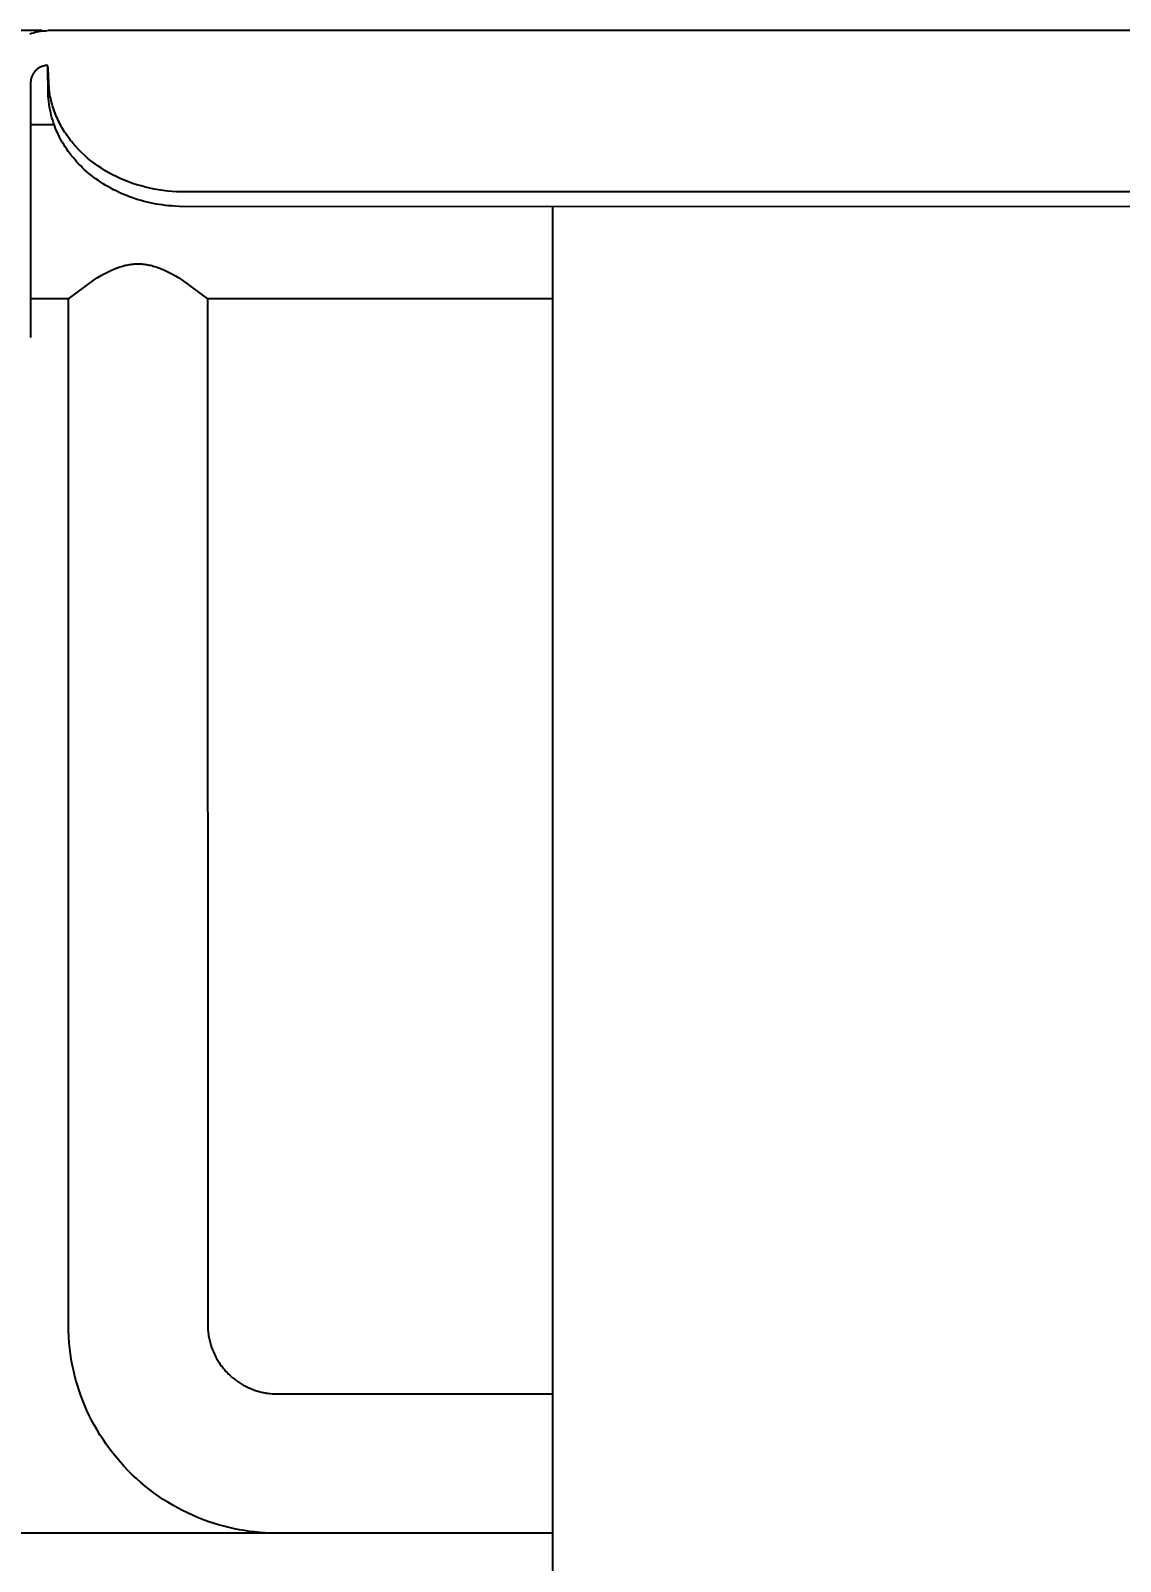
# Model space of a CAD drawing. Header units: millimetres. Extents: x 2164 to 3264, y 1200 to 2685.
# Drawn here: x 2448.2 to 2510.8, y 1443 to 1530.9 of the extents above; entities that cross this region are included whole.
import ezdxf

# ---------------------------------------------------------------- set-up
doc = ezdxf.new("R2010")
doc.units = ezdxf.units.MM
doc.layers.add('DIM2', color=3, linetype='Continuous')
doc.layers.add('main', color=7, linetype='Continuous')
doc.styles.get("Standard").update_dxf_attribs({"font": 'arial.ttf'})
doc.dimstyles.new('ISO-25', dxfattribs={"dimtxt": 2.5, "dimasz": 2.5, "dimexe": 1.25, "dimexo": 0.625, "dimtad": 1, "dimtxsty": 'Standard', "dimcen": 2.5, "dimadec": 0, "dimazin": 0, "dimtfac": 1, "dimtmove": 0, "dimatfit": 3, "dimfxl": 1, "dimarcsym": 0})

# ---------------------------------------------------------------- blocks, each defined once
blk = doc.blocks.new('*D38')
at = {"layer": 'Defpoints', "color": 0, "transparency": 16777216}
for p in [(2330.422, 1530.907), (2449.471, 1530.907), (2463.837, 1444.598)]:
    blk.add_point(p, dxfattribs=at)
at = {"layer": 'DIM2', "color": 0, "lineweight": -2, "transparency": 16777216}
for p, q in [((2448.846, 1530.907), (2329.172, 1530.907)), ((2330.422, 1456.598), (2330.422, 1518.907)), ((2463.212, 1444.598), (2329.172, 1444.598))]:
    blk.add_line(p, q, dxfattribs=at)
at = {"layer": 'DIM2', "color": 0, "transparency": 16777216}
for points in [[(2328.422, 1518.907), (2332.422, 1518.907), (2330.422, 1530.907)], [(2328.422, 1456.598), (2332.422, 1456.598), (2330.422, 1444.598)]]:
    blk.add_solid(points, dxfattribs=at)
at = {"layer": 'DIM2', "color": 0, "transparency": 16777216, "insert": (2317.763, 1487.752), "char_height": 15, "attachment_point": 5, "rotation": 90}
blk.add_mtext('86', dxfattribs=at)

msp = doc.modelspace()

# ---------------------------------------------------------------- linework, layer by layer
at = {"layer": 'main'}
for p, q in [((2448.357, 1530.785), (2448.457, 1530.812)), ((2448.457, 1530.812), (2448.558, 1530.837)), ((2448.558, 1530.837), (2448.66, 1530.857)), ((2448.66, 1530.857), (2448.763, 1530.874)), ((2448.763, 1530.874), (2448.866, 1530.888)), ((2448.866, 1530.888), (2448.969, 1530.898)), ((2448.969, 1530.898), (2449.073, 1530.904)), ((2449.073, 1530.904), (2449.177, 1530.907)), ((2449.262, 1530.907), (2449.192, 1530.907)), ((2449.351, 1530.907), (2449.262, 1530.907)), ((2449.437, 1530.907), (2449.351, 1530.907)), ((2449.444, 1530.907), (2449.437, 1530.907)), ((2449.451, 1530.907), (2449.444, 1530.907)), ((2449.471, 1530.907), (2449.451, 1530.907)), ((2565.942, 1530.907), (2449.489, 1530.907)), ((2448.16, 1530.719), (2448.258, 1530.754)), ((2448.258, 1530.754), (2448.357, 1530.785)), ((2448.237, 1528.18), (2448.228, 1528.147)), ((2448.246, 1528.213), (2448.237, 1528.18)), ((2448.258, 1528.246), (2448.246, 1528.213)), ((2448.27, 1528.278), (2448.258, 1528.246)), ((2448.283, 1528.31), (2448.27, 1528.278)), ((2448.297, 1528.341), (2448.283, 1528.31)), ((2448.313, 1528.372), (2448.297, 1528.341)), ((2448.329, 1528.403), (2448.313, 1528.372)), ((2448.347, 1528.432), (2448.329, 1528.403)), ((2448.365, 1528.461), (2448.347, 1528.432)), ((2448.385, 1528.49), (2448.365, 1528.461)), ((2448.406, 1528.518), (2448.385, 1528.49)), ((2448.427, 1528.545), (2448.406, 1528.518)), ((2448.449, 1528.571), (2448.427, 1528.545)), ((2448.473, 1528.596), (2448.449, 1528.571)), ((2448.497, 1528.621), (2448.473, 1528.596)), ((2448.522, 1528.645), (2448.497, 1528.621)), ((2448.548, 1528.668), (2448.522, 1528.645)), ((2448.574, 1528.69), (2448.548, 1528.668)), ((2448.602, 1528.711), (2448.574, 1528.69)), ((2448.63, 1528.731), (2448.602, 1528.711)), ((2448.659, 1528.75), (2448.63, 1528.731)), ((2448.688, 1528.768), (2448.659, 1528.75)), ((2448.718, 1528.785), (2448.688, 1528.768)), ((2448.749, 1528.801), (2448.718, 1528.785)), ((2448.78, 1528.816), (2448.749, 1528.801)), ((2448.811, 1528.83), (2448.78, 1528.816)), ((2448.843, 1528.843), (2448.811, 1528.83)), ((2448.876, 1528.854), (2448.843, 1528.843)), ((2448.909, 1528.865), (2448.876, 1528.854)), ((2448.942, 1528.874), (2448.909, 1528.865)), ((2448.976, 1528.883), (2448.942, 1528.874)), ((2449.009, 1528.89), (2448.976, 1528.883)), ((2449.043, 1528.895), (2449.009, 1528.89)), ((2449.078, 1528.9), (2449.043, 1528.895)), ((2449.112, 1528.904), (2449.078, 1528.9)), ((2449.146, 1528.906), (2449.112, 1528.904)), ((2449.181, 1528.907), (2449.146, 1528.906)), ((2449.212, 1527.14), (2449.181, 1528.907)), ((2449.2, 1528.721), (2449.181, 1528.907)), ((2449.257, 1527.557), (2449.2, 1528.721)), ((2448.202, 1527.976), (2448.2, 1527.942)), ((2448.2, 1527.942), (2448.2, 1527.907)), ((2448.2, 1527.907), (2448.2, 1523.479)), ((2448.205, 1528.011), (2448.202, 1527.976)), ((2448.209, 1528.045), (2448.205, 1528.011)), ((2448.214, 1528.079), (2448.209, 1528.045)), ((2448.22, 1528.113), (2448.214, 1528.079)), ((2448.228, 1528.147), (2448.22, 1528.113)), ((2449.28, 1527.387), (2449.257, 1527.557)), ((2449.308, 1527.218), (2449.28, 1527.387)), ((2449.226, 1526.984), (2449.212, 1527.14)), ((2449.244, 1526.828), (2449.226, 1526.984)), ((2449.265, 1526.673), (2449.244, 1526.828)), ((2449.29, 1526.518), (2449.265, 1526.673)), ((2449.319, 1526.364), (2449.29, 1526.518)), ((2449.328, 1527.111), (2449.308, 1527.218)), ((2449.351, 1527.004), (2449.328, 1527.111)), ((2449.375, 1526.897), (2449.351, 1527.004)), ((2449.402, 1526.791), (2449.375, 1526.897)), ((2449.431, 1526.685), (2449.402, 1526.791)), ((2449.462, 1526.58), (2449.431, 1526.685)), ((2449.495, 1526.476), (2449.462, 1526.58)), ((2449.529, 1526.372), (2449.495, 1526.476)), ((2449.351, 1526.21), (2449.319, 1526.364)), ((2449.387, 1526.058), (2449.351, 1526.21)), ((2449.426, 1525.906), (2449.387, 1526.058)), ((2449.469, 1525.761), (2449.426, 1525.906)), ((2449.514, 1525.617), (2449.469, 1525.761)), ((2449.564, 1525.475), (2449.514, 1525.617)), ((2449.567, 1526.266), (2449.529, 1526.372)), ((2449.607, 1526.162), (2449.567, 1526.266)), ((2449.649, 1526.057), (2449.607, 1526.162)), ((2449.692, 1525.954), (2449.649, 1526.057)), ((2449.738, 1525.851), (2449.692, 1525.954)), ((2449.786, 1525.749), (2449.738, 1525.851)), ((2449.835, 1525.648), (2449.786, 1525.749)), ((2449.886, 1525.548), (2449.835, 1525.648)), ((2449.94, 1525.449), (2449.886, 1525.548)), ((2448.2, 1525.509), (2449.552, 1525.509)), ((2449.617, 1525.334), (2449.564, 1525.475)), ((2449.674, 1525.194), (2449.617, 1525.334)), ((2449.734, 1525.055), (2449.674, 1525.194)), ((2449.798, 1524.918), (2449.734, 1525.055)), ((2449.865, 1524.783), (2449.798, 1524.918)), ((2449.939, 1524.643), (2449.865, 1524.783)), ((2449.994, 1525.351), (2449.94, 1525.449)), ((2450.051, 1525.254), (2449.994, 1525.351)), ((2450.11, 1525.158), (2450.051, 1525.254)), ((2450.17, 1525.063), (2450.11, 1525.158)), ((2450.232, 1524.969), (2450.17, 1525.063)), ((2450.295, 1524.877), (2450.232, 1524.969)), ((2450.428, 1524.694), (2450.295, 1524.877)), ((2450.499, 1524.602), (2450.428, 1524.694)), ((2450.017, 1524.504), (2449.939, 1524.643)), ((2450.098, 1524.367), (2450.017, 1524.504)), ((2450.183, 1524.233), (2450.098, 1524.367)), ((2450.271, 1524.1), (2450.183, 1524.233)), ((2450.362, 1523.97), (2450.271, 1524.1)), ((2450.457, 1523.842), (2450.362, 1523.97)), ((2450.554, 1523.717), (2450.457, 1523.842)), ((2450.57, 1524.512), (2450.499, 1524.602)), ((2450.644, 1524.422), (2450.57, 1524.512)), ((2450.797, 1524.246), (2450.644, 1524.422)), ((2450.956, 1524.075), (2450.797, 1524.246)), ((2451.123, 1523.907), (2450.956, 1524.075)), ((2451.296, 1523.745), (2451.123, 1523.907)), ((2448.2, 1523.479), (2448.2, 1513.277)), ((2450.653, 1523.595), (2450.554, 1523.717)), ((2450.754, 1523.476), (2450.653, 1523.595)), ((2450.859, 1523.36), (2450.754, 1523.476)), ((2450.966, 1523.245), (2450.859, 1523.36)), ((2451.075, 1523.134), (2450.966, 1523.245)), ((2451.187, 1523.024), (2451.075, 1523.134)), ((2451.301, 1522.918), (2451.187, 1523.024)), ((2451.475, 1523.587), (2451.296, 1523.745)), ((2451.418, 1522.813), (2451.301, 1522.918)), ((2451.66, 1523.434), (2451.475, 1523.587)), ((2451.856, 1523.285), (2451.66, 1523.434)), ((2452.056, 1523.141), (2451.856, 1523.285)), ((2452.261, 1523.003), (2452.056, 1523.141)), ((2452.47, 1522.872), (2452.261, 1523.003)), ((2451.547, 1522.702), (2451.418, 1522.813)), ((2451.68, 1522.595), (2451.547, 1522.702)), ((2451.814, 1522.49), (2451.68, 1522.595)), ((2451.951, 1522.388), (2451.814, 1522.49)), ((2452.091, 1522.29), (2451.951, 1522.388)), ((2452.232, 1522.194), (2452.091, 1522.29)), ((2452.375, 1522.102), (2452.232, 1522.194)), ((2452.521, 1522.013), (2452.375, 1522.102)), ((2452.684, 1522.747), (2452.47, 1522.872)), ((2452.664, 1521.929), (2452.521, 1522.013)), ((2452.901, 1522.63), (2452.684, 1522.747)), ((2453.121, 1522.519), (2452.901, 1522.63)), ((2453.344, 1522.415), (2453.121, 1522.519)), ((2453.578, 1522.315), (2453.344, 1522.415)), ((2453.814, 1522.221), (2453.578, 1522.315)), ((2454.053, 1522.135), (2453.814, 1522.221)), ((2454.295, 1522.055), (2454.053, 1522.135)), ((2454.541, 1521.982), (2454.295, 1522.055)), ((2452.809, 1521.848), (2452.664, 1521.929)), ((2452.955, 1521.771), (2452.809, 1521.848)), ((2453.104, 1521.696), (2452.955, 1521.771)), ((2453.253, 1521.624), (2453.104, 1521.696)), ((2453.404, 1521.556), (2453.253, 1521.624)), ((2453.556, 1521.49), (2453.404, 1521.556)), ((2453.71, 1521.427), (2453.556, 1521.49)), ((2453.876, 1521.364), (2453.71, 1521.427)), ((2454.043, 1521.303), (2453.876, 1521.364)), ((2454.211, 1521.247), (2454.043, 1521.303)), ((2454.38, 1521.193), (2454.211, 1521.247)), ((2454.55, 1521.143), (2454.38, 1521.193)), ((2454.79, 1521.916), (2454.541, 1521.982)), ((2454.722, 1521.097), (2454.55, 1521.143)), ((2455.042, 1521.857), (2454.79, 1521.916)), ((2455.295, 1521.805), (2455.042, 1521.857)), ((2455.551, 1521.761), (2455.295, 1521.805)), ((2455.809, 1521.723), (2455.551, 1521.761)), ((2456.068, 1521.692), (2455.809, 1521.723)), ((2456.327, 1521.668), (2456.068, 1521.692)), ((2456.586, 1521.652), (2456.327, 1521.668)), ((2456.845, 1521.642), (2456.586, 1521.652)), ((2457.104, 1521.639), (2456.845, 1521.642)), ((2558.586, 1521.642), (2457.104, 1521.639)), ((2454.894, 1521.054), (2454.722, 1521.097)), ((2455.067, 1521.014), (2454.894, 1521.054)), ((2455.241, 1520.978), (2455.067, 1521.014)), ((2455.415, 1520.946), (2455.241, 1520.978)), ((2455.59, 1520.917), (2455.415, 1520.946)), ((2455.766, 1520.891), (2455.59, 1520.917)), ((2455.942, 1520.869), (2455.766, 1520.891)), ((2456.119, 1520.85), (2455.942, 1520.869)), ((2456.296, 1520.834), (2456.119, 1520.85)), ((2456.473, 1520.822), (2456.296, 1520.834)), ((2456.737, 1520.811), (2456.473, 1520.822)), ((2458.243, 1520.792), (2456.737, 1520.811)), ((2558.609, 1520.809), (2458.243, 1520.792)), ((2478.188, 1405.568), (2478.188, 1520.792)), ((2452.03, 1516.708), (2452.208, 1516.815)), ((2452.208, 1516.815), (2452.388, 1516.917)), ((2452.388, 1516.917), (2452.571, 1517.014)), ((2452.571, 1517.014), (2452.723, 1517.09)), ((2452.723, 1517.09), (2452.877, 1517.161)), ((2452.877, 1517.161), (2453.033, 1517.228)), ((2453.033, 1517.228), (2453.112, 1517.259)), ((2453.112, 1517.259), (2453.191, 1517.289)), ((2453.191, 1517.289), (2453.266, 1517.315)), ((2453.266, 1517.315), (2453.341, 1517.34)), ((2453.341, 1517.34), (2453.416, 1517.364)), ((2453.416, 1517.364), (2453.492, 1517.386)), ((2453.492, 1517.386), (2453.568, 1517.407)), ((2453.568, 1517.407), (2453.645, 1517.426)), ((2453.645, 1517.426), (2453.722, 1517.443)), ((2453.722, 1517.443), (2453.8, 1517.458)), ((2453.8, 1517.458), (2453.87, 1517.47)), ((2453.87, 1517.47), (2453.941, 1517.481)), ((2453.941, 1517.481), (2454.011, 1517.49)), ((2454.011, 1517.49), (2454.082, 1517.498)), ((2454.082, 1517.498), (2454.153, 1517.504)), ((2454.153, 1517.504), (2454.224, 1517.508)), ((2454.224, 1517.508), (2454.296, 1517.511)), ((2454.296, 1517.511), (2454.367, 1517.511)), ((2454.367, 1517.511), (2454.438, 1517.511)), ((2454.438, 1517.511), (2454.51, 1517.508)), ((2454.51, 1517.508), (2454.581, 1517.504)), ((2454.581, 1517.504), (2454.652, 1517.498)), ((2454.652, 1517.498), (2454.723, 1517.49)), ((2454.723, 1517.49), (2454.794, 1517.481)), ((2454.794, 1517.481), (2454.864, 1517.47)), ((2454.864, 1517.47), (2454.935, 1517.458)), ((2454.935, 1517.458), (2455.012, 1517.443)), ((2455.012, 1517.443), (2455.089, 1517.426)), ((2455.089, 1517.426), (2455.166, 1517.407)), ((2455.166, 1517.407), (2455.242, 1517.386)), ((2455.242, 1517.386), (2455.318, 1517.364)), ((2455.318, 1517.364), (2455.394, 1517.34)), ((2455.394, 1517.34), (2455.469, 1517.315)), ((2455.469, 1517.315), (2455.543, 1517.289)), ((2455.543, 1517.289), (2455.623, 1517.259)), ((2455.623, 1517.259), (2455.702, 1517.228)), ((2455.702, 1517.228), (2455.858, 1517.161)), ((2455.858, 1517.161), (2456.012, 1517.09)), ((2456.012, 1517.09), (2456.164, 1517.014)), ((2456.164, 1517.014), (2456.347, 1516.917)), ((2456.347, 1516.917), (2456.527, 1516.815)), ((2456.527, 1516.815), (2456.704, 1516.708)), ((2450.367, 1515.509), (2451.855, 1516.598)), ((2451.855, 1516.598), (2452.03, 1516.708)), ((2456.704, 1516.708), (2456.879, 1516.598)), ((2456.879, 1516.598), (2458.367, 1515.509)), ((2450.367, 1515.509), (2448.2, 1515.509)), ((2450.367, 1456.517), (2450.367, 1515.509)), ((2478.188, 1515.509), (2458.367, 1515.509)), ((2458.367, 1515.509), (2458.369, 1456.501)), ((2450.373, 1456.233), (2450.367, 1456.517)), ((2450.39, 1455.878), (2450.373, 1456.233)), ((2458.369, 1456.501), (2458.371, 1456.418)), ((2458.371, 1456.418), (2458.375, 1456.336)), ((2458.375, 1456.336), (2458.381, 1456.262)), ((2458.381, 1456.262), (2458.388, 1456.188)), ((2458.388, 1456.188), (2458.398, 1456.106)), ((2458.398, 1456.106), (2458.409, 1456.024)), ((2450.416, 1455.524), (2450.39, 1455.878)), ((2450.447, 1455.215), (2450.416, 1455.524)), ((2450.487, 1454.907), (2450.447, 1455.215)), ((2458.409, 1456.024), (2458.421, 1455.945)), ((2458.421, 1455.945), (2458.435, 1455.866)), ((2458.435, 1455.866), (2458.45, 1455.787)), ((2458.45, 1455.787), (2458.467, 1455.709)), ((2458.467, 1455.709), (2458.485, 1455.631)), ((2458.485, 1455.631), (2458.506, 1455.554)), ((2458.506, 1455.554), (2458.527, 1455.477)), ((2458.527, 1455.477), (2458.551, 1455.4)), ((2458.551, 1455.4), (2458.595, 1455.268)), ((2458.595, 1455.268), (2458.644, 1455.137)), ((2450.534, 1454.6), (2450.487, 1454.907)), ((2450.59, 1454.294), (2450.534, 1454.6)), ((2458.644, 1455.137), (2458.697, 1455.008)), ((2458.697, 1455.008), (2458.754, 1454.881)), ((2458.754, 1454.881), (2458.816, 1454.757)), ((2458.816, 1454.757), (2458.883, 1454.634)), ((2458.883, 1454.634), (2458.917, 1454.573)), ((2458.917, 1454.573), (2458.953, 1454.514)), ((2458.953, 1454.514), (2458.99, 1454.454)), ((2458.99, 1454.454), (2459.028, 1454.396)), ((2459.028, 1454.396), (2459.067, 1454.337)), ((2459.067, 1454.337), (2459.107, 1454.279)), ((2450.654, 1453.992), (2450.59, 1454.294)), ((2450.725, 1453.691), (2450.654, 1453.992)), ((2450.804, 1453.391), (2450.725, 1453.691)), ((2459.107, 1454.279), (2459.149, 1454.222)), ((2459.149, 1454.222), (2459.191, 1454.166)), ((2459.191, 1454.166), (2459.235, 1454.11)), ((2459.235, 1454.11), (2459.279, 1454.055)), ((2459.279, 1454.055), (2459.325, 1454.001)), ((2459.325, 1454.001), (2459.371, 1453.947)), ((2459.371, 1453.947), (2459.419, 1453.895)), ((2459.419, 1453.895), (2459.467, 1453.843)), ((2459.467, 1453.843), (2459.516, 1453.792)), ((2459.516, 1453.792), (2459.566, 1453.742)), ((2459.566, 1453.742), (2459.617, 1453.693)), ((2459.617, 1453.693), (2459.669, 1453.645)), ((2459.669, 1453.645), (2459.721, 1453.598)), ((2459.721, 1453.598), (2459.775, 1453.552)), ((2459.775, 1453.552), (2459.829, 1453.506)), ((2459.829, 1453.506), (2459.884, 1453.462)), ((2459.884, 1453.462), (2459.939, 1453.419)), ((2450.89, 1453.094), (2450.804, 1453.391)), ((2450.984, 1452.8), (2450.89, 1453.094)), ((2451.086, 1452.507), (2450.984, 1452.8)), ((2459.939, 1453.419), (2459.996, 1453.377)), ((2459.996, 1453.377), (2460.053, 1453.335)), ((2460.053, 1453.335), (2460.111, 1453.295)), ((2460.111, 1453.295), (2460.169, 1453.256)), ((2460.169, 1453.256), (2460.228, 1453.218)), ((2460.228, 1453.218), (2460.288, 1453.18)), ((2460.288, 1453.18), (2460.349, 1453.144)), ((2460.349, 1453.144), (2460.41, 1453.109)), ((2460.41, 1453.109), (2460.472, 1453.075)), ((2460.472, 1453.075), (2460.534, 1453.042)), ((2460.534, 1453.042), (2460.597, 1453.011)), ((2460.597, 1453.011), (2460.66, 1452.98)), ((2460.66, 1452.98), (2460.724, 1452.951)), ((2460.724, 1452.951), (2460.789, 1452.922)), ((2460.789, 1452.922), (2460.854, 1452.895)), ((2460.854, 1452.895), (2460.919, 1452.869)), ((2460.919, 1452.869), (2460.985, 1452.844)), ((2460.985, 1452.844), (2461.052, 1452.82)), ((2461.052, 1452.82), (2461.119, 1452.798)), ((2461.119, 1452.798), (2461.186, 1452.776)), ((2461.186, 1452.776), (2461.253, 1452.756)), ((2461.253, 1452.756), (2461.321, 1452.737)), ((2461.321, 1452.737), (2461.389, 1452.719)), ((2461.389, 1452.719), (2461.458, 1452.702)), ((2461.458, 1452.702), (2461.527, 1452.687)), ((2461.527, 1452.687), (2461.596, 1452.673)), ((2461.596, 1452.673), (2461.665, 1452.66)), ((2461.665, 1452.66), (2461.734, 1452.648)), ((2461.734, 1452.648), (2461.804, 1452.637)), ((2461.804, 1452.637), (2461.894, 1452.626)), ((2461.894, 1452.626), (2461.985, 1452.616)), ((2461.985, 1452.616), (2462.076, 1452.608)), ((2462.076, 1452.608), (2462.167, 1452.603)), ((2462.167, 1452.603), (2462.222, 1452.6)), ((2462.222, 1452.6), (2462.278, 1452.599)), ((2462.278, 1452.599), (2478.188, 1452.598)), ((2451.195, 1452.218), (2451.086, 1452.507)), ((2451.312, 1451.931), (2451.195, 1452.218)), ((2451.436, 1451.648), (2451.312, 1451.931)), ((2451.567, 1451.368), (2451.436, 1451.648)), ((2451.705, 1451.091), (2451.567, 1451.368)), ((2451.851, 1450.818), (2451.705, 1451.091)), ((2452.013, 1450.532), (2451.851, 1450.818)), ((2452.183, 1450.251), (2452.013, 1450.532)), ((2452.36, 1449.975), (2452.183, 1450.251)), ((2452.545, 1449.704), (2452.36, 1449.975)), ((2452.738, 1449.437), (2452.545, 1449.704)), ((2452.937, 1449.176), (2452.738, 1449.437)), ((2453.144, 1448.921), (2452.937, 1449.176)), ((2453.357, 1448.672), (2453.144, 1448.921)), ((2453.578, 1448.428), (2453.357, 1448.672)), ((2453.805, 1448.191), (2453.578, 1448.428)), ((2454.038, 1447.959), (2453.805, 1448.191)), ((2454.277, 1447.735), (2454.038, 1447.959)), ((2454.523, 1447.517), (2454.277, 1447.735)), ((2454.774, 1447.305), (2454.523, 1447.517)), ((2455.031, 1447.101), (2454.774, 1447.305)), ((2455.294, 1446.904), (2455.031, 1447.101)), ((2455.553, 1446.72), (2455.294, 1446.904)), ((2455.817, 1446.543), (2455.553, 1446.72)), ((2456.086, 1446.373), (2455.817, 1446.543)), ((2456.359, 1446.21), (2456.086, 1446.373)), ((2456.636, 1446.055), (2456.359, 1446.21)), ((2456.917, 1445.907), (2456.636, 1446.055)), ((2457.202, 1445.766), (2456.917, 1445.907)), ((2457.49, 1445.633), (2457.202, 1445.766)), ((2457.782, 1445.508), (2457.49, 1445.633)), ((2458.078, 1445.39), (2457.782, 1445.508)), ((2458.376, 1445.281), (2458.078, 1445.39)), ((2458.677, 1445.179), (2458.376, 1445.281)), ((2458.981, 1445.085), (2458.677, 1445.179)), ((2459.287, 1445), (2458.981, 1445.085)), ((2459.595, 1444.922), (2459.287, 1445)), ((2459.905, 1444.853), (2459.595, 1444.922)), ((2460.193, 1444.796), (2459.905, 1444.853)), ((2460.482, 1444.747), (2460.193, 1444.796)), ((2460.772, 1444.704), (2460.482, 1444.747)), ((2461.063, 1444.669), (2460.772, 1444.704)), ((2461.356, 1444.64), (2461.063, 1444.669)), ((2461.649, 1444.619), (2461.356, 1444.64)), ((2461.941, 1444.605), (2461.649, 1444.619)), ((2478.188, 1444.598), (2461.941, 1444.605))]:
    msp.add_line(p, q, dxfattribs=at)

# ---------------------------------------------------------------- dimensions: what is measured, and where the dimension line sits
at = {"layer": 'DIM2', "color": 3}
dim = msp.add_linear_dim(base=(2330.422, 1530.907), p1=(2463.837, 1444.598), p2=(2449.471, 1530.907), angle=90, dimstyle='ISO-25', override={"dimtxt": 15, "dimasz": 12, "dimgap": 5, "dimdec": 0, "dimtix": 0, "dimtmove": 0}, dxfattribs=at)
dim.commit()
dim.dimension.update_dxf_attribs({"geometry": '*D38', "text_midpoint": (2317.763, 1487.752)})

doc.saveas('drawing.dxf')
